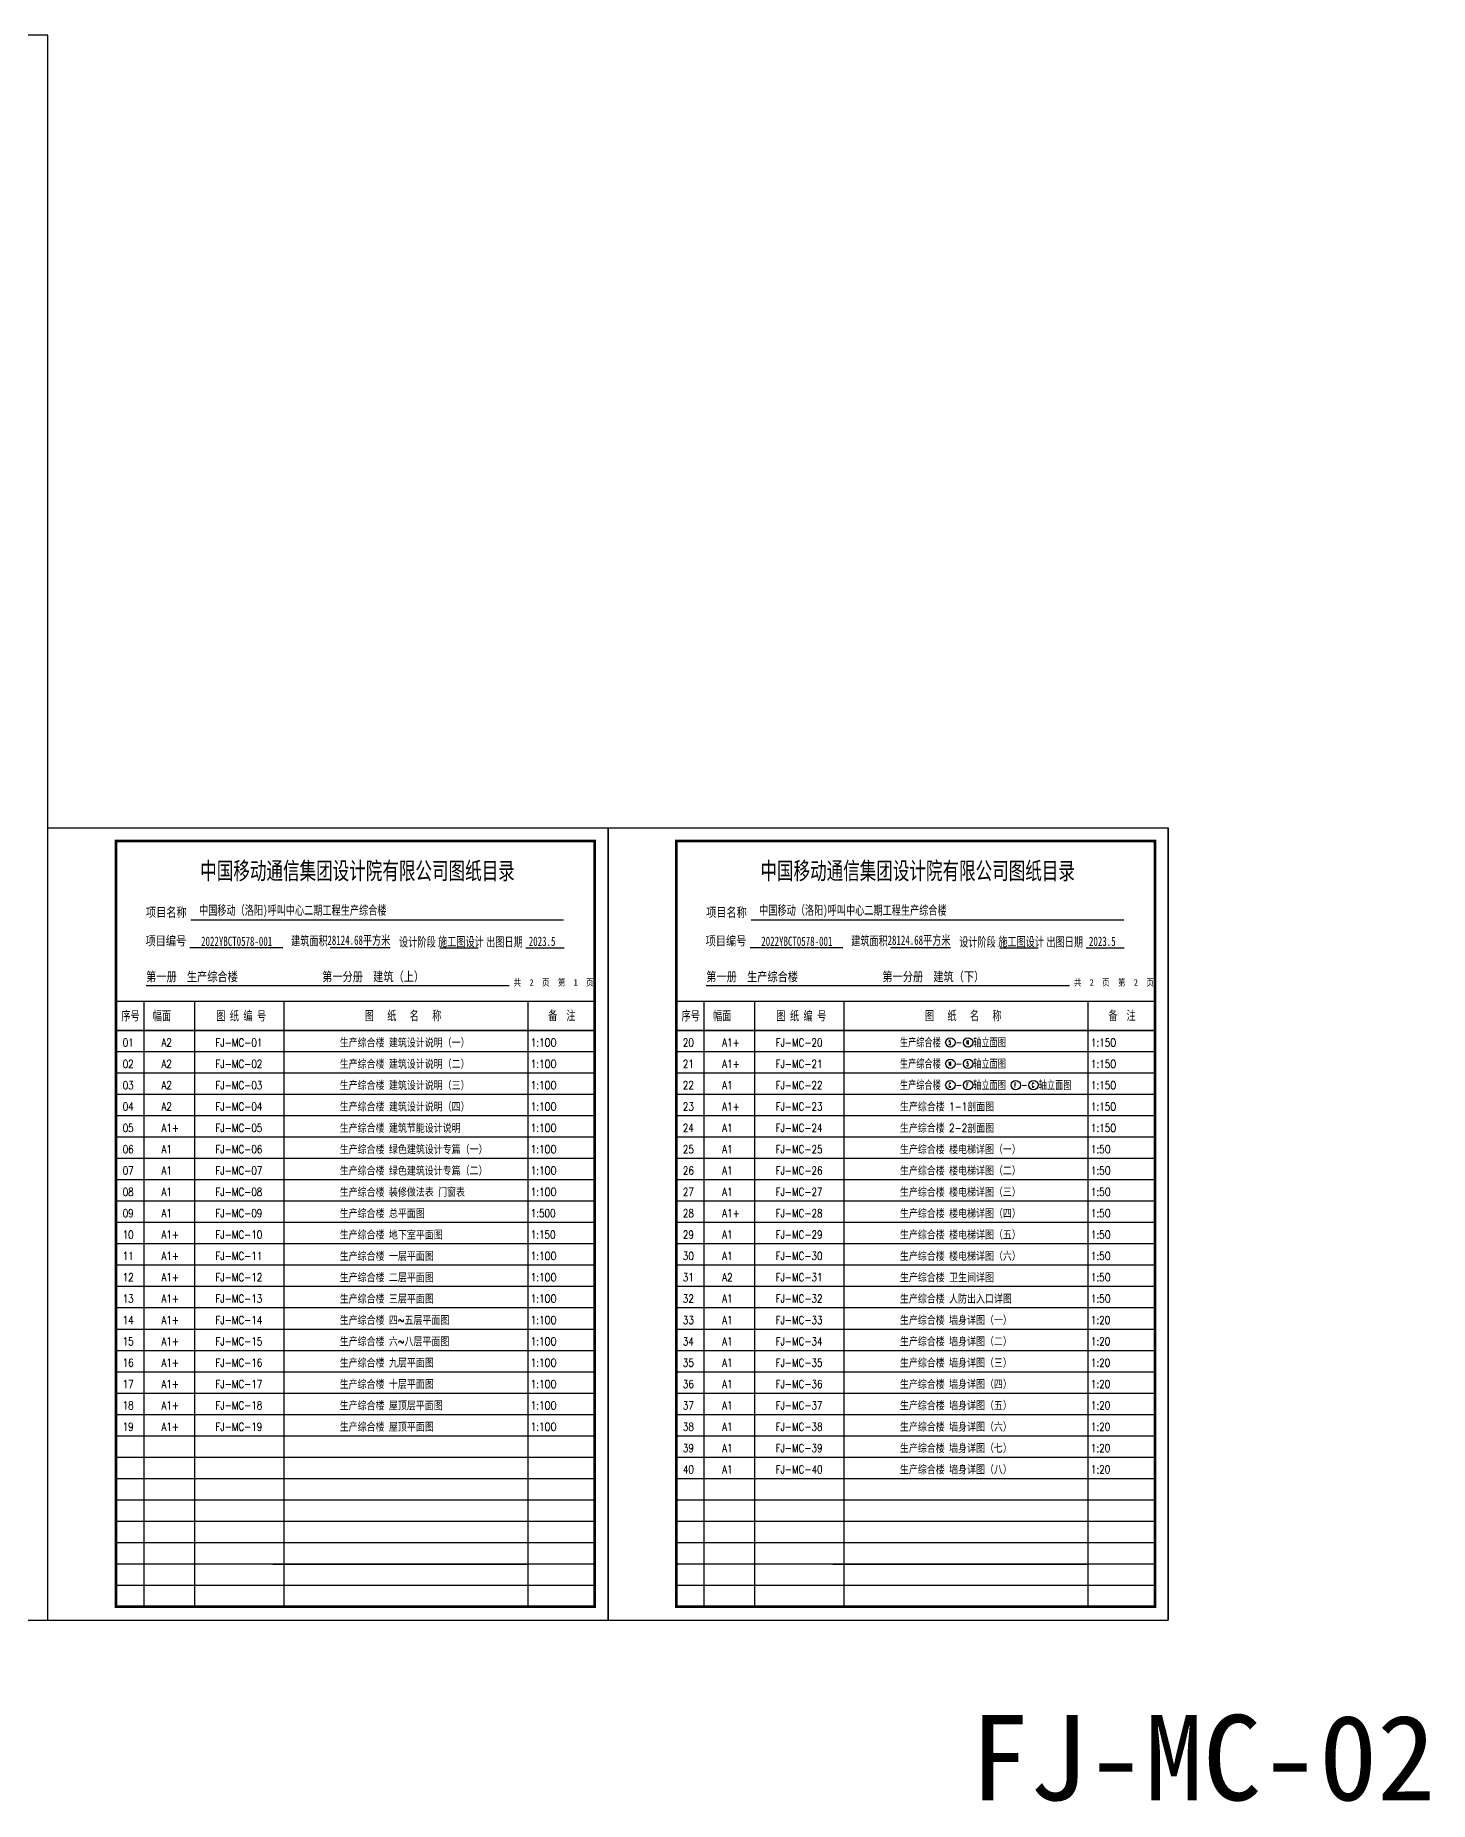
# Model space of a CAD drawing. Extents: x 1109697 to 1467097, y -139975 to 53891.
# Drawn here: x 1193322 to 1245595, y -12312 to 53891 of the extents above; entities that cross this region are included whole.
import ezdxf
from ezdxf.enums import TextEntityAlignment as Align

# ---------------------------------------------------------------- set-up
doc = ezdxf.new("R2010")
doc.units = 0
doc.header["$LTSCALE"] = 1000
doc.header["$MEASUREMENT"] = 0
doc.layers.add('230303生产综合楼-平面图_t8$0$PUB_TITLE', color=4, linetype='Continuous')
doc.layers.add('表头', color=7, linetype='Continuous')
doc.styles.add('_TCH_SPACE', font='simhei.ttf')
doc.styles.add('ROMANS', font='romans__.ttf', dxfattribs={"width": 0.7})
doc.styles.add('ST', font='')
doc.styles.add('TureType黑体', font='simhei.ttf', dxfattribs={"width": 0.7})
doc.styles.get('ST').set_extended_font_data('NSimSun')

msp = doc.modelspace()

# ---------------------------------------------------------------- linework, layer by layer
for p, q in [((1202222, -3409), (1211797, -3409)), ((1223222, -3409), (1232797, -3409))]:
    msp.add_line(p, q)
at = {"color": 7}
for centre in [(1227625, 16147), (1228288, 16147), (1227625, 15347), (1228288, 15347), (1227625, 14547), (1228288, 14547), (1230079, 14547), (1230742, 14547)]:
    msp.add_circle(centre, 176, dxfattribs=at)
at = {"layer": '230303生产综合楼-平面图_t8$0$PUB_TITLE'}
msp.add_lwpolyline([(1109697, -5509), (1193797, -5509), (1193797, 53891), (1109697, 53891)], close=True, dxfattribs=at)
at = {"layer": '表头', "color": 4}
for p, q in [((1193797, -5509), (1193797, 24191)), ((1193797, 24191), (1214797, 24191)), ((1193797, -5509), (1193797, 24191)), ((1214797, 24191), (1235797, 24191)), ((1214797, -5509), (1214797, 24191)), ((1214797, -5509), (1214797, 24191)), ((1214797, 24191), (1214797, -5509)), ((1235797, -5509), (1235797, 24191)), ((1235797, 24191), (1235797, -5509)), ((1199156, 20736), (1213127, 20736)), ((1220156, 20736), (1234127, 20736)), ((1199120, 19704), (1202598, 19704)), ((1204377, 19704), (1206626, 19704)), ((1208486, 19686), (1209919, 19686)), ((1211715, 19686), (1213144, 19686)), ((1220120, 19704), (1223598, 19704)), ((1225377, 19704), (1227626, 19704)), ((1229486, 19686), (1230919, 19686)), ((1232715, 19686), (1234144, 19686)), ((1197473, 18273), (1211088, 18273)), ((1218473, 18273), (1232088, 18273)), ((1197397, -5009), (1197397, 17691)), ((1199297, -5023), (1199297, 17677)), ((1202647, -5009), (1202647, 17691)), ((1211797, -5009), (1211797, 17691)), ((1218397, -5009), (1218397, 17691)), ((1220297, -5023), (1220297, 17677)), ((1223647, -5009), (1223647, 17691)), ((1232797, -5009), (1232797, 17691)), ((1193797, -5509), (1214797, -5509)), ((1214797, -5509), (1235797, -5509))]:
    msp.add_line(p, q, dxfattribs=at)
at = {"layer": '表头', "color": 7}
for p, q in [((1214297, 16591), (1196347, 16591)), ((1235297, 16591), (1217347, 16591)), ((1214297, 15791), (1196347, 15791)), ((1235297, 15791), (1217347, 15791)), ((1214297, 14991), (1196347, 14991)), ((1235297, 14991), (1217347, 14991)), ((1214297, 14191), (1196347, 14191)), ((1235297, 14191), (1217347, 14191)), ((1214297, 13391), (1196347, 13391)), ((1235297, 13391), (1217347, 13391)), ((1214297, 12591), (1196347, 12591)), ((1235297, 12591), (1217347, 12591)), ((1214297, 11791), (1196347, 11791)), ((1235297, 11791), (1217347, 11791)), ((1214297, 10991), (1196347, 10991)), ((1235297, 10991), (1217347, 10991)), ((1214297, 10191), (1196347, 10191)), ((1235297, 10191), (1217347, 10191)), ((1214297, 9391), (1196347, 9391)), ((1235297, 9391), (1217347, 9391)), ((1214297, 8591), (1196347, 8591)), ((1235297, 8591), (1217347, 8591)), ((1214297, 7791), (1196347, 7791)), ((1235297, 7791), (1217347, 7791)), ((1214297, 6991), (1196347, 6991)), ((1235297, 6991), (1217347, 6991)), ((1214297, 6191), (1196347, 6191)), ((1235297, 6191), (1217347, 6191)), ((1214297, 5391), (1196347, 5391)), ((1235297, 5391), (1217347, 5391)), ((1214297, 4591), (1196347, 4591)), ((1235297, 4591), (1217347, 4591)), ((1214297, 3791), (1196347, 3791)), ((1235297, 3791), (1217347, 3791)), ((1214297, 2991), (1196347, 2991)), ((1235297, 2991), (1217347, 2991)), ((1214297, 2191), (1196347, 2191)), ((1235297, 2191), (1217347, 2191)), ((1214297, 1391), (1196347, 1391)), ((1235297, 1391), (1217347, 1391)), ((1214297, 591), (1196347, 591)), ((1235297, 591), (1217347, 591)), ((1214297, -209), (1196347, -209)), ((1235297, -209), (1217347, -209)), ((1214297, -1009), (1196347, -1009)), ((1235297, -1009), (1217347, -1009)), ((1214297, -1809), (1196347, -1809)), ((1235297, -1809), (1217347, -1809)), ((1214297, -2609), (1196347, -2609)), ((1235297, -2609), (1217347, -2609)), ((1214297, -3409), (1196347, -3409)), ((1235297, -3409), (1217347, -3409)), ((1214297, -4209), (1196347, -4209)), ((1235297, -4209), (1217347, -4209))]:
    msp.add_line(p, q, dxfattribs=at)
at = {"layer": '表头', "color": 4, "const_width": 100}
for points in [[(1214297, -5009), (1196347, -5009), (1196347, 23691), (1214297, 23691)], [(1235297, -5009), (1217347, -5009), (1217347, 23691), (1235297, 23691)]]:
    msp.add_lwpolyline(points, close=True, dxfattribs=at)
at = {"layer": '表头', "color": 4, "const_width": 50}
for points in [[(1214297, 17691), (1196347, 17691)], [(1235297, 17691), (1217347, 17691)], [(1214297, 16591), (1196347, 16591)], [(1235297, 16591), (1217347, 16591)]]:
    msp.add_lwpolyline(points, dxfattribs=at)

# ---------------------------------------------------------------- texts
at = {"color": 7, "style": 'ROMANS'}
for s, height, width, p in [('01', 300, 0.8, (1196597, 15991)), ('A2', 300, 0.8, (1198049, 15991)), ('FJ-MC-01', 300, 0.8, (1200073, 15991)), ('生产综合楼 建筑设计说明（一）', 300, 0.8, (1204734, 15991)), ('1:1OO', 300, 0.8, (1211897, 15991)), ('20', 300, 0.8, (1217597, 15991)), ('A1+', 300, 0.8, (1219072, 15991)), ('FJ-MC-20', 300, 0.8, (1221073, 15991)), ('生产综合楼', 313.1, 0.7, (1225734, 15991)), ('-', 313, 0.7, (1227820, 15991)), ('轴立面图', 313.1, 0.7, (1228483, 15991)), ('1:15O', 300, 0.8, (1232897, 15991)), ('02', 300, 0.8, (1196597, 15191)), ('A2', 300, 0.8, (1198049, 15191)), ('FJ-MC-02', 300, 0.8, (1200073, 15191)), ('生产综合楼 建筑设计说明（二）', 300, 0.8, (1204734, 15191)), ('1:1OO', 300, 0.8, (1211897, 15191)), ('21', 300, 0.8, (1217597, 15191)), ('A1+', 300, 0.8, (1219072, 15191)), ('FJ-MC-21', 300, 0.8, (1221073, 15191)), ('生产综合楼', 313.1, 0.7, (1225734, 15191)), ('-', 313, 0.7, (1227820, 15191)), ('轴立面图', 313.1, 0.7, (1228483, 15191)), ('1:15O', 300, 0.8, (1232897, 15191)), ('03', 300, 0.8, (1196597, 14391)), ('A2', 300, 0.8, (1198049, 14391)), ('FJ-MC-03', 300, 0.8, (1200073, 14391)), ('生产综合楼 建筑设计说明（三）', 300, 0.8, (1204734, 14391)), ('1:1OO', 300, 0.8, (1211897, 14391)), ('22', 300, 0.8, (1217597, 14391)), ('A1', 300, 0.8, (1219072, 14391)), ('FJ-MC-22', 300, 0.8, (1221073, 14391)), ('生产综合楼', 313.1, 0.7, (1225734, 14391)), ('轴立面图', 313.1, 0.7, (1228483, 14391)), ('轴立面图', 313.1, 0.7, (1230937, 14391)), ('1:15O', 300, 0.8, (1232897, 14391)), ('生产综合楼 建筑设计说明（四）', 300, 0.8, (1204734, 13591)), ('生产综合楼 1-1剖面图', 300, 0.8, (1225734, 13591)), ('-', 313, 0.7, (1227820, 14391)), ('-', 313, 0.7, (1230274, 14391)), ('04', 300, 0.8, (1196597, 13591)), ('A2', 300, 0.8, (1198049, 13591)), ('FJ-MC-04', 300, 0.8, (1200073, 13591)), ('1:1OO', 300, 0.8, (1211897, 13591)), ('23', 300, 0.8, (1217597, 13591)), ('A1+', 300, 0.8, (1219072, 13591)), ('FJ-MC-23', 300, 0.8, (1221073, 13591)), ('1:15O', 300, 0.8, (1232897, 13591)), ('05', 300, 0.8, (1196597, 12791)), ('A1+', 300, 0.8, (1198049, 12791)), ('FJ-MC-05', 300, 0.8, (1200073, 12791)), ('生产综合楼 建筑节能设计说明', 300, 0.8, (1204734, 12791)), ('1:1OO', 300, 0.8, (1211897, 12791)), ('24', 300, 0.8, (1217597, 12791)), ('A1', 300, 0.8, (1219072, 12791)), ('FJ-MC-24', 300, 0.8, (1221073, 12791)), ('生产综合楼 2-2剖面图', 300, 0.8, (1225734, 12791)), ('1:15O', 300, 0.8, (1232897, 12791)), ('06', 300, 0.8, (1196597, 11991)), ('A1', 300, 0.8, (1198049, 11991)), ('FJ-MC-06', 300, 0.8, (1200073, 11991)), ('生产综合楼 绿色建筑设计专篇（一）', 300, 0.8, (1204734, 11991)), ('1:1OO', 300, 0.8, (1211897, 11991)), ('25', 300, 0.8, (1217597, 11991)), ('A1', 300, 0.8, (1219072, 11991)), ('FJ-MC-25', 300, 0.8, (1221073, 11991)), ('生产综合楼 楼电梯详图（一）', 300, 0.8, (1225734, 11991)), ('1:5O', 300, 0.8, (1232897, 11991)), ('07', 300, 0.8, (1196597, 11191)), ('A1', 300, 0.8, (1198049, 11191)), ('FJ-MC-07', 300, 0.8, (1200073, 11191)), ('生产综合楼 绿色建筑设计专篇（二）', 300, 0.8, (1204734, 11191)), ('1:1OO', 300, 0.8, (1211897, 11191)), ('26', 300, 0.8, (1217597, 11191)), ('A1', 300, 0.8, (1219072, 11191)), ('FJ-MC-26', 300, 0.8, (1221073, 11191)), ('生产综合楼 楼电梯详图（二）', 300, 0.8, (1225734, 11191)), ('1:5O', 300, 0.8, (1232897, 11191)), ('08', 300, 0.8, (1196597, 10391)), ('A1', 300, 0.8, (1198049, 10391)), ('FJ-MC-08', 300, 0.8, (1200073, 10391)), ('生产综合楼 装修做法表 门窗表', 300, 0.8, (1204734, 10391)), ('1:1OO', 300, 0.8, (1211897, 10391)), ('27', 300, 0.8, (1217597, 10391)), ('A1', 300, 0.8, (1219072, 10391)), ('FJ-MC-27', 300, 0.8, (1221073, 10391)), ('生产综合楼 楼电梯详图（三）', 300, 0.8, (1225734, 10391)), ('1:5O', 300, 0.8, (1232897, 10391)), ('生产综合楼 总平面图', 300, 0.8, (1204734, 9591)), ('生产综合楼 楼电梯详图（四）', 300, 0.8, (1225734, 9591)), ('09', 300, 0.8, (1196597, 9591)), ('A1', 300, 0.8, (1198049, 9591)), ('FJ-MC-09', 300, 0.8, (1200073, 9591)), ('1:500', 300, 0.8, (1211897, 9591)), ('28', 300, 0.8, (1217597, 9591)), ('A1+', 300, 0.8, (1219072, 9591)), ('FJ-MC-28', 300, 0.8, (1221073, 9591)), ('1:5O', 300, 0.8, (1232897, 9591)), ('10', 300, 0.8, (1196597, 8791)), ('A1+', 300, 0.8, (1198049, 8791)), ('FJ-MC-10', 300, 0.8, (1200073, 8791)), ('生产综合楼 地下室平面图', 300, 0.8, (1204734, 8791)), ('1:150', 300, 0.8, (1211897, 8791)), ('29', 300, 0.8, (1217597, 8791)), ('A1', 300, 0.8, (1219072, 8791)), ('FJ-MC-29', 300, 0.8, (1221073, 8791)), ('生产综合楼 楼电梯详图（五）', 300, 0.8, (1225734, 8791)), ('1:5O', 300, 0.8, (1232897, 8791)), ('11', 300, 0.8, (1196597, 7991)), ('A1+', 300, 0.8, (1198049, 7991)), ('FJ-MC-11', 300, 0.8, (1200073, 7991)), ('生产综合楼 一层平面图', 300, 0.8, (1204734, 7991)), ('1:1OO', 300, 0.8, (1211897, 7991)), ('30', 300, 0.8, (1217597, 7991)), ('A1', 300, 0.8, (1219072, 7991)), ('FJ-MC-30', 300, 0.8, (1221073, 7991)), ('生产综合楼 楼电梯详图（六）', 300, 0.8, (1225734, 7991)), ('1:5O', 300, 0.8, (1232897, 7991)), ('12', 300, 0.8, (1196597, 7191)), ('A1+', 300, 0.8, (1198049, 7191)), ('FJ-MC-12', 300, 0.8, (1200073, 7191)), ('生产综合楼 二层平面图', 300, 0.8, (1204734, 7191)), ('1:1OO', 300, 0.8, (1211897, 7191)), ('31', 300, 0.8, (1217597, 7191)), ('A2', 300, 0.8, (1219072, 7191)), ('FJ-MC-31', 300, 0.8, (1221073, 7191)), ('生产综合楼 卫生间详图', 300, 0.8, (1225734, 7191)), ('1:5O', 300, 0.8, (1232897, 7191)), ('13', 300, 0.8, (1196597, 6391)), ('A1+', 300, 0.8, (1198049, 6391)), ('FJ-MC-13', 300, 0.8, (1200073, 6391)), ('生产综合楼 三层平面图', 300, 0.8, (1204734, 6391)), ('1:1OO', 300, 0.8, (1211897, 6391)), ('32', 300, 0.8, (1217597, 6391)), ('A1', 300, 0.8, (1219072, 6391)), ('FJ-MC-32', 300, 0.8, (1221073, 6391)), ('生产综合楼 人防出入口详图', 300, 0.8, (1225734, 6391)), ('1:5O', 300, 0.8, (1232897, 6391)), ('14', 300, 0.8, (1196597, 5591)), ('A1+', 300, 0.8, (1198049, 5591)), ('FJ-MC-14', 300, 0.8, (1200073, 5591)), ('生产综合楼 四~五层平面图', 300, 0.8, (1204734, 5591)), ('1:1OO', 300, 0.8, (1211897, 5591)), ('33', 300, 0.8, (1217597, 5591)), ('A1', 300, 0.8, (1219072, 5591)), ('FJ-MC-33', 300, 0.8, (1221073, 5591)), ('生产综合楼 墙身详图（一）', 300, 0.8, (1225734, 5591)), ('1:20', 300, 0.8, (1232897, 5591)), ('15', 300, 0.8, (1196597, 4791)), ('A1+', 300, 0.8, (1198049, 4791)), ('FJ-MC-15', 300, 0.8, (1200073, 4791)), ('生产综合楼 六~八层平面图', 300, 0.8, (1204734, 4791)), ('1:1OO', 300, 0.8, (1211897, 4791)), ('34', 300, 0.8, (1217597, 4791)), ('A1', 300, 0.8, (1219072, 4791)), ('FJ-MC-34', 300, 0.8, (1221073, 4791)), ('生产综合楼 墙身详图（二）', 300, 0.8, (1225734, 4791)), ('1:20', 300, 0.8, (1232897, 4791)), ('16', 300, 0.8, (1196597, 3991)), ('A1+', 300, 0.8, (1198049, 3991)), ('FJ-MC-16', 300, 0.8, (1200073, 3991)), ('生产综合楼 九层平面图', 300, 0.8, (1204734, 3991)), ('1:1OO', 300, 0.8, (1211897, 3991)), ('35', 300, 0.8, (1217597, 3991)), ('A1', 300, 0.8, (1219072, 3991)), ('FJ-MC-35', 300, 0.8, (1221073, 3991)), ('生产综合楼 墙身详图（三）', 300, 0.8, (1225734, 3991)), ('1:20', 300, 0.8, (1232897, 3991)), ('17', 300, 0.8, (1196597, 3191)), ('A1+', 300, 0.8, (1198049, 3191)), ('FJ-MC-17', 300, 0.8, (1200073, 3191)), ('生产综合楼 十层平面图', 300, 0.8, (1204734, 3191)), ('1:1OO', 300, 0.8, (1211897, 3191)), ('36', 300, 0.8, (1217597, 3191)), ('A1', 300, 0.8, (1219072, 3191)), ('FJ-MC-36', 300, 0.8, (1221073, 3191)), ('生产综合楼 墙身详图（四）', 300, 0.8, (1225734, 3191)), ('1:20', 300, 0.8, (1232897, 3191)), ('18', 300, 0.8, (1196597, 2391)), ('A1+', 300, 0.8, (1198049, 2391)), ('FJ-MC-18', 300, 0.8, (1200073, 2391)), ('生产综合楼 屋顶层平面图', 300, 0.8, (1204734, 2391)), ('1:1OO', 300, 0.8, (1211897, 2391)), ('37', 300, 0.8, (1217597, 2391)), ('A1', 300, 0.8, (1219072, 2391)), ('FJ-MC-37', 300, 0.8, (1221073, 2391)), ('生产综合楼 墙身详图（五）', 300, 0.8, (1225734, 2391)), ('1:20', 300, 0.8, (1232897, 2391)), ('19', 300, 0.8, (1196597, 1591)), ('A1+', 300, 0.8, (1198049, 1591)), ('FJ-MC-19', 300, 0.8, (1200073, 1591)), ('生产综合楼 屋顶平面图', 300, 0.8, (1204734, 1591)), ('1:1OO', 300, 0.8, (1211897, 1591)), ('38', 300, 0.8, (1217597, 1591)), ('A1', 300, 0.8, (1219072, 1591)), ('FJ-MC-38', 300, 0.8, (1221073, 1591)), ('生产综合楼 墙身详图（六）', 300, 0.8, (1225734, 1591)), ('1:20', 300, 0.8, (1232897, 1591)), ('39', 300, 0.8, (1217597, 791)), ('A1', 300, 0.8, (1219072, 791)), ('FJ-MC-39', 300, 0.8, (1221073, 791)), ('生产综合楼 墙身详图（七）', 300, 0.8, (1225734, 791)), ('1:20', 300, 0.8, (1232897, 791)), ('40', 300, 0.8, (1217597, -9)), ('A1', 300, 0.8, (1219072, -9)), ('FJ-MC-40', 300, 0.8, (1221073, -9)), ('生产综合楼 墙身详图（八）', 300, 0.8, (1225734, -9)), ('1:20', 300, 0.8, (1232897, -9))]:
    msp.add_text(s, height=height, dxfattribs=dict(at, width=width)).set_placement(p)
for s, height, width, p, p2 in [('5', 175, 0.484902, (1227566, 16060), (1227648, 16060)), ('16', 137.9, 0.419423, (1228208, 16078), (1228320, 16078)), ('16', 137.9, 0.419423, (1227545, 15278), (1227657, 15278)), ('5', 175, 0.484902, (1228229, 15260), (1228311, 15260)), ('C', 175, 0.387484, (1227567, 14459), (1227648, 14459)), ('F', 175, 0.537314, (1228229, 14460), (1228311, 14460)), ('F', 175, 0.537314, (1230020, 14460), (1230102, 14460)), ('C', 175, 0.387484, (1230684, 14459), (1230765, 14459))]:
    msp.add_text(s, height=height, dxfattribs=dict(at, width=width)).set_placement(p, p2, align=Align.FIT)
at = {"linetype": 'Continuous', "style": '_TCH_SPACE'}
msp.add_text('FJ-MC-02', height=3200, dxfattribs=at).set_placement((1237096, -12260), align=Align.CENTER)
at = {"layer": '表头', "color": 7, "width": 0.7}
for s, height, style, p in [('中国移动通信集团设计院有限公司图纸目录', 650, 'TureType黑体', (1205400, 22593)), ('中国移动通信集团设计院有限公司图纸目录', 650, 'TureType黑体', (1226400, 22593)), ('2022YBCT0578-001', 350, 'ST', (1200870, 19937)), ('2022YBCT0578-001', 350, 'ST', (1221870, 19937))]:
    msp.add_text(s, height=height, dxfattribs=dict(at, style=style)).set_placement(p, align=Align.MIDDLE)
at = {"layer": '表头', "color": 7, "style": 'ST'}
for s, height, width, p in [('项目名称', 350, 0.8, (1197469, 20851)), ('项目名称', 350, 0.8, (1218469, 20851)), ('项目编号', 350, 0.8, (1197451, 19780)), ('建筑面积', 350, 0.7, (1202908, 19780)), ('              28124.68平方米', 350, 0.7, (1201937, 19802)), ('设计阶段', 350, 0.7, (1206958, 19739)), ('施工图设计', 350, 0.7, (1208421, 19751)), ('出图日期', 350, 0.7, (1210226, 19738)), ('2023.5', 350, 0.7, (1211821, 19761)), ('项目编号', 350, 0.8, (1218451, 19780)), ('建筑面积', 350, 0.7, (1223908, 19780)), ('              28124.68平方米', 350, 0.7, (1222937, 19802)), ('设计阶段', 350, 0.7, (1227958, 19739)), ('施工图设计', 350, 0.7, (1229421, 19751)), ('出图日期', 350, 0.7, (1231226, 19738)), ('2023.5', 350, 0.7, (1232821, 19761)), ('第一册  生产综合楼', 350, 0.8, (1197476, 18438)), ('第一分册  建筑（上）', 350, 0.8, (1204078, 18438)), ('共  2  页  第  1  页', 250, 0.8, (1211254, 18266)), ('第一册  生产综合楼', 350, 0.8, (1218476, 18438)), ('第一分册  建筑（下）', 350, 0.8, (1225078, 18438)), ('共  2  页  第  2  页', 250, 0.8, (1232254, 18266)), ('序号', 350, 0.7, (1196549, 16969)), ('幅面', 350, 0.7, (1197726, 16977)), ('图 纸 编 号', 350, 0.7, (1200103, 16969)), ('图   纸   名   称', 350, 0.7, (1205672, 16977)), ('备  注', 350, 0.7, (1212552, 16981)), ('序号', 350, 0.7, (1217549, 16969)), ('幅面', 350, 0.7, (1218726, 16977)), ('图 纸 编 号', 350, 0.7, (1221103, 16969)), ('图   纸   名   称', 350, 0.7, (1226672, 16977)), ('备  注', 350, 0.7, (1233552, 16981))]:
    msp.add_text(s, height=height, dxfattribs=dict(at, width=width)).set_placement(p)
at = {"layer": '表头', "color": 7, "lineweight": 0, "style": 'ST', "width": 0.7}
for p in [(1202972, 21085), (1223972, 21085)]:
    msp.add_text('中国移动（洛阳)呼叫中心二期工程生产综合楼', height=350, dxfattribs=at).set_placement(p, align=Align.MIDDLE)

doc.saveas('drawing.dxf')
